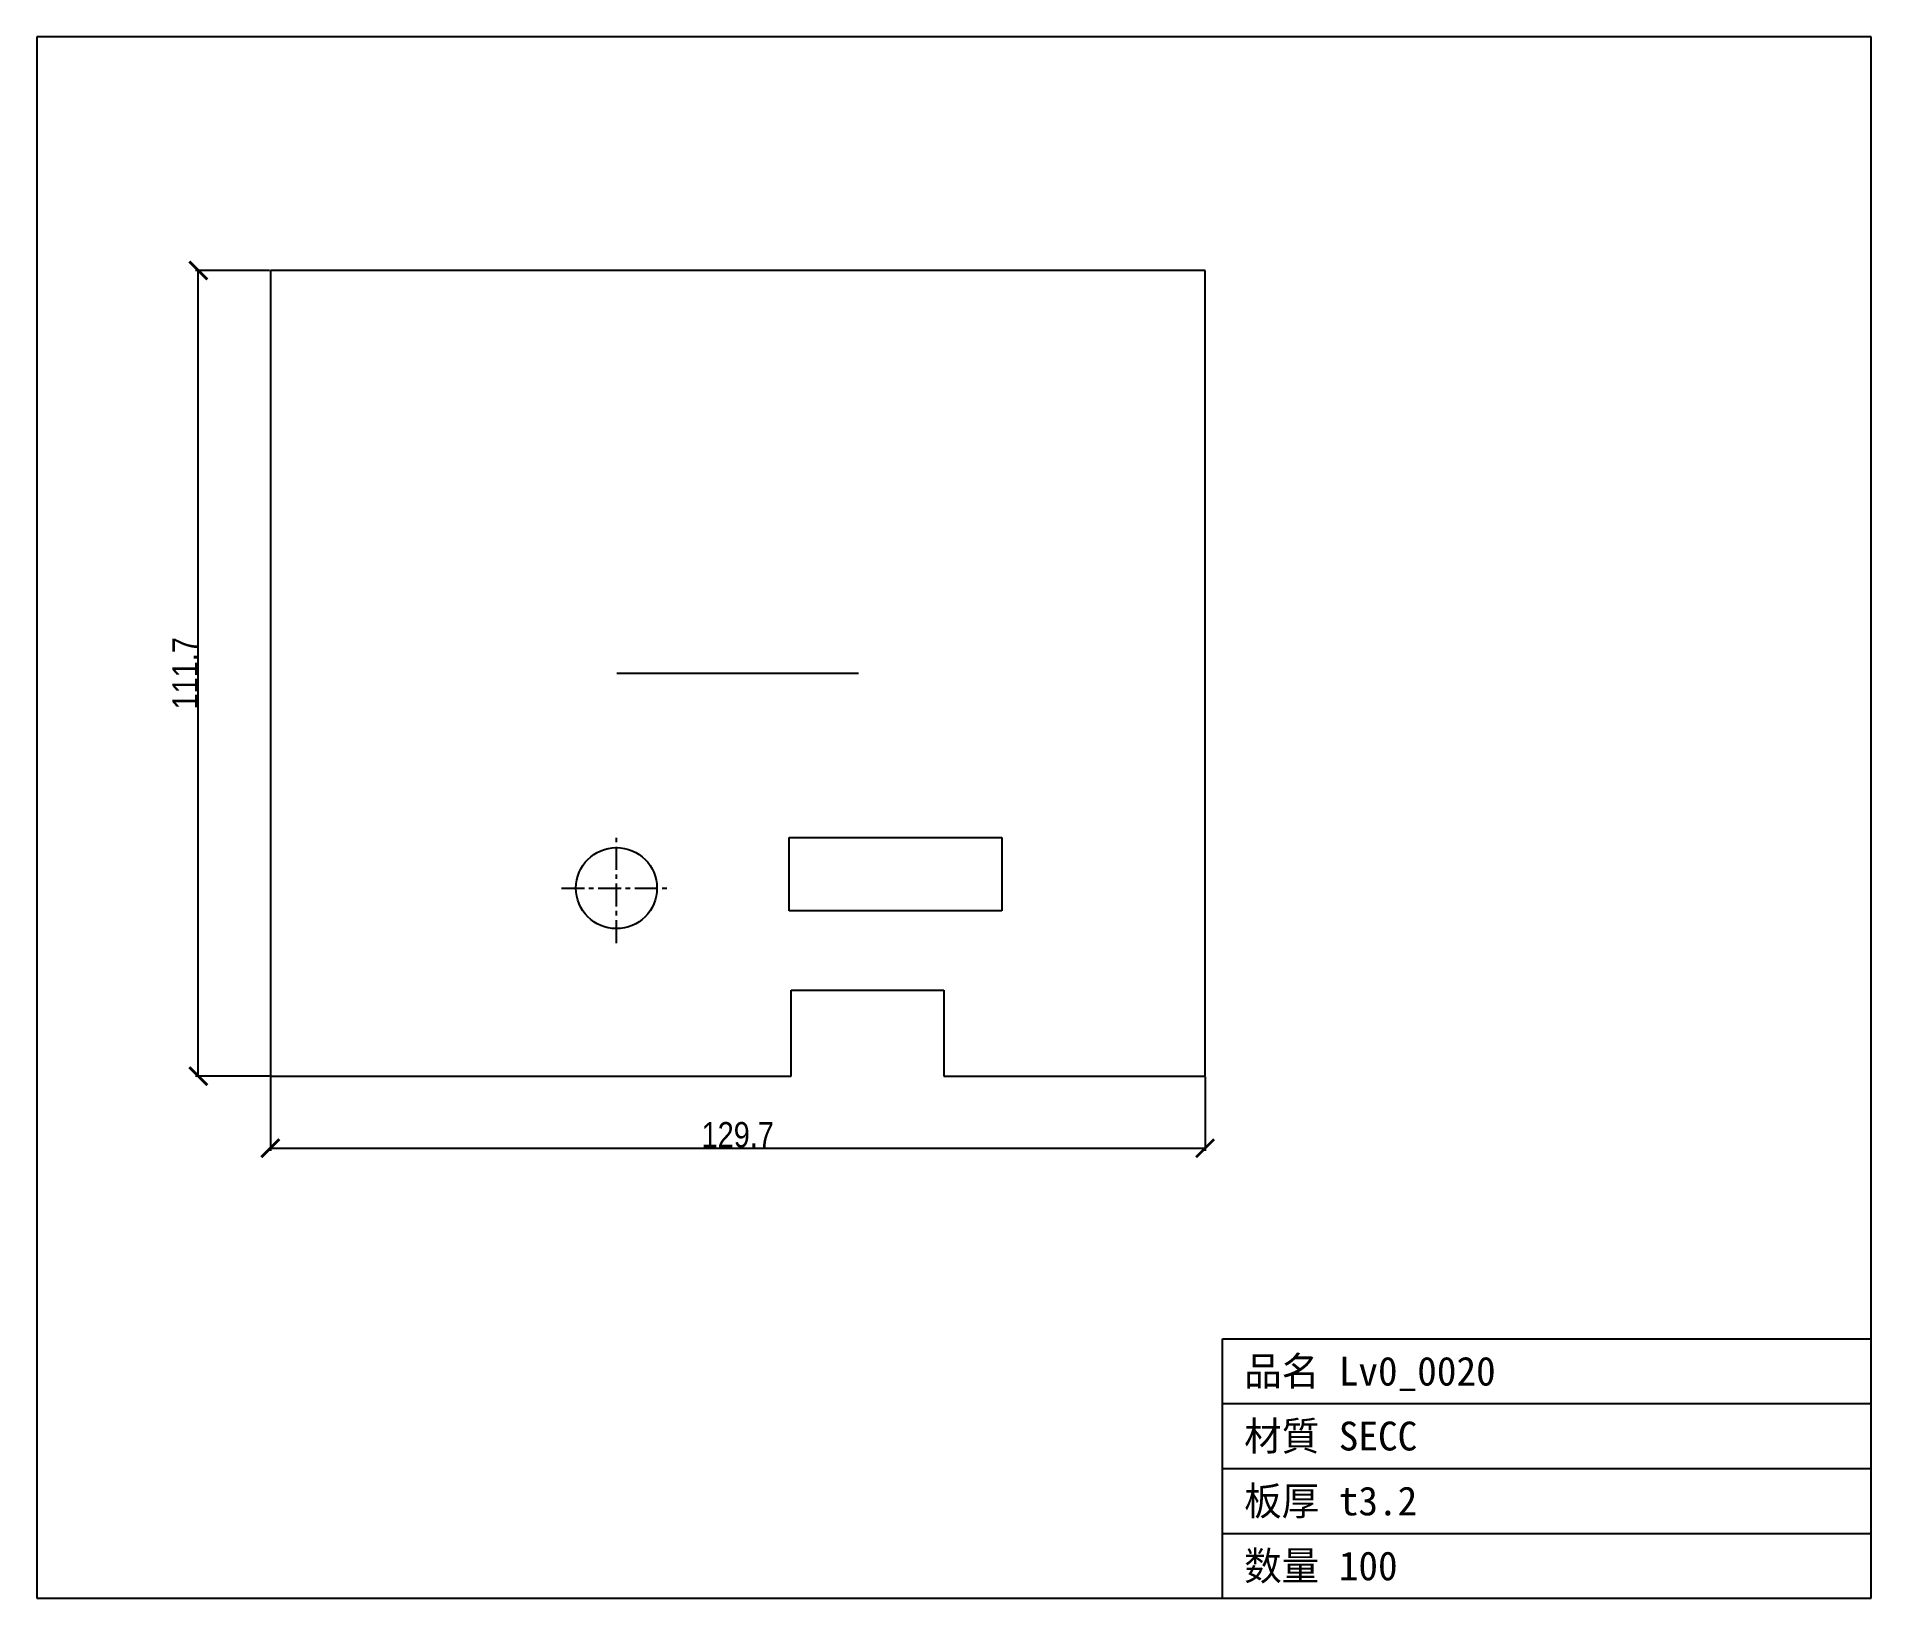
# Model space of a CAD drawing. Header units: millimetres. Extents: x -32 to 222, y -72 to 144.
import ezdxf

# ---------------------------------------------------------------- set-up
doc = ezdxf.new("R2010")
doc.units = ezdxf.units.MM
doc.linetypes.add('CENTER', pattern=[5.08, 3.175, -0.635, 0.635, -0.635])
for name, color, linetype in [('CENTER', 7, 'Continuous'), ('CUT', 7, 'Continuous'), ('DIM', 7, 'Continuous'), ('FRAME', 7, 'Continuous'), ('MARK', 7, 'Continuous'), ('TEXT', 7, 'Continuous')]:
    doc.layers.add(name, color=color, linetype=linetype)
doc.styles.add('OpenSansCondensed-Light', font='OpenSansCondensed-Light.ttf')
doc.dimstyles.new('EZDXF', dxfattribs={"dimtxt": 0.25, "dimasz": 0.175, "dimexe": 0.375, "dimexo": 0.125, "dimgap": 0.1, "dimtad": 1, "dimlfac": 100, "dimzin": 12, "dimdsep": 46, "dimtxsty": 'OpenSansCondensed-Light', "dimblk": 'ARCHTICK', "dimcen": 2.5, "dimazin": 3, "dimtfac": 0.5, "dimtmove": 2, "dimatfit": 3})

# ---------------------------------------------------------------- blocks, each defined once
blk = doc.blocks.new('_ARCHTICK')
at = {"color": 0, "linetype": 'BYBLOCK', "const_width": 0.15}
blk.add_lwpolyline([(-0.5, -0.5), (0.5, 0.5)], dxfattribs=at)

msp = doc.modelspace()

# ---------------------------------------------------------------- linework, layer by layer
at = {"layer": 'CENTER', "color": 1, "linetype": 'CENTER'}
for p, q in [((48.01, 18.45), (48.01, 33.7)), ((40.39, 26.07), (55.64, 26.07))]:
    msp.add_line(p, q, dxfattribs=at)
at = {"layer": 'CUT'}
for p, q in [((129.68, 111.72), (0, 111.72)), ((0, 111.72), (0, 0)), ((129.68, 0), (129.68, 111.72)), ((71.97, 22.93), (71.97, 33.08)), ((71.97, 33.08), (101.46, 33.08)), ((101.46, 33.08), (101.46, 22.93)), ((101.46, 22.93), (71.97, 22.93)), ((72.27, 0), (72.27, 11.92)), ((72.27, 11.92), (93.44, 11.92)), ((93.44, 11.92), (93.44, 0)), ((0, 0), (72.27, 0)), ((93.44, 0), (129.68, 0))]:
    msp.add_line(p, q, dxfattribs=at)
msp.add_circle((48.01, 26.07), 5.62, dxfattribs=at)
at = {"layer": 'FRAME'}
for p, q in [((222.1, 144.14), (-32.42, 144.14)), ((-32.42, 144.14), (-32.42, -72.42)), ((222.1, -72.42), (222.1, 144.14)), ((132.1, -72.42), (132.1, -36.42)), ((132.1, -36.42), (222.1, -36.42)), ((132.1, -45.42), (222.1, -45.42)), ((132.1, -54.42), (222.1, -54.42)), ((132.1, -63.42), (222.1, -63.42)), ((-32.42, -72.42), (222.1, -72.42))]:
    msp.add_line(p, q, dxfattribs=at)
at = {"layer": 'MARK'}
msp.add_line((48.08, 55.86), (81.6, 55.86), dxfattribs=at)

# ---------------------------------------------------------------- texts
at = {"layer": 'TEXT'}
for s, p in [('品名 Lv0_0020', (135.1, -42.92)), ('材質 SECC', (135.1, -51.92)), ('板厚 t3.2', (135.1, -60.92)), ('数量 100', (135.1, -69.92))]:
    msp.add_text(s, height=4, dxfattribs=at).set_placement(p)

# ---------------------------------------------------------------- dimensions: what is measured, and where the dimension line sits
at = {"layer": 'DIM'}
msp.add_linear_dim(base=(-10, 0), p1=(0, 0), p2=(0, 111.72), angle=90, dimstyle='EZDXF', override={"dimtxt": 3.5, "dimasz": 2.5, "dimdec": 1, "dimlfac": 1}, dxfattribs=at).render()
msp.add_linear_dim(base=(0, -10), p1=(0, 0), p2=(129.68, 0), dimstyle='EZDXF', override={"dimtxt": 3.5, "dimasz": 2.5, "dimdec": 1, "dimlfac": 1}, dxfattribs=at).render()

doc.saveas('drawing.dxf')
